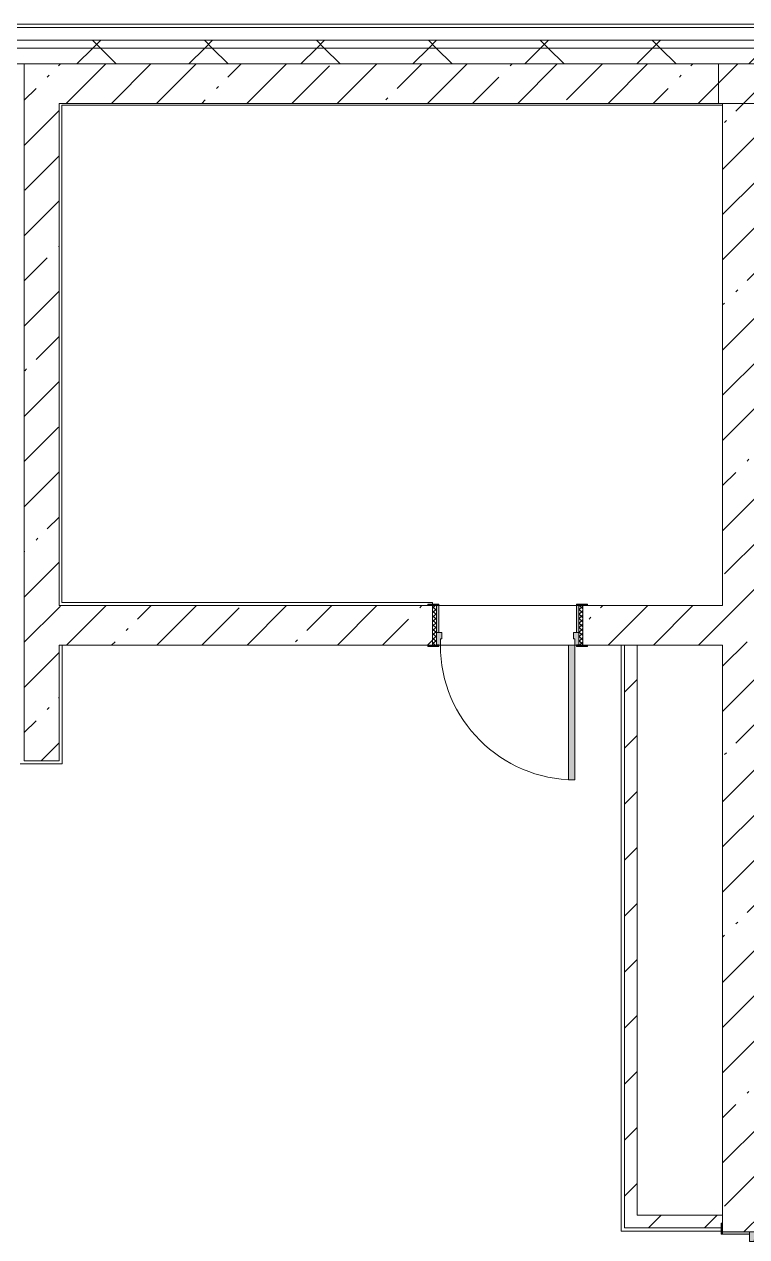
# Model space of a CAD drawing. Header units: millimetres. Extents: x -5524 to 188508, y -8553 to 29000.
# Drawn here: x 146248 to 150811, y 19695 to 27350 of the extents above; entities that cross this region are included whole.
import ezdxf

# ---------------------------------------------------------------- set-up
doc = ezdxf.new("R2010")
doc.units = ezdxf.units.MM
for name, color, linetype, lineweight, true_color in [('A-DOOR-4', 7, 'Continuous', 5, 0xaaaaaa), ('A-DOOR-5', 7, 'Continuous', 5, 0xe2e2e2), ('A-DOOR-FRAM-4', 7, 'Continuous', 5, 0xe2e2e2), ('A-DOOR-FRAM-5', 7, 'Continuous', 5, 0xaaaaaa), ('A-FLOR-2', 7, 'Continuous', 5, 0xaaaaaa)]:
    doc.layers.add(name, color=color, linetype=linetype, lineweight=lineweight, true_color=true_color)
for name, color, linetype, lineweight in [('A-WALL', 7, 'Continuous', 9), ('A-WALL-2', 7, 'Continuous', 5), ('I-WALL-2', 7, 'Continuous', 5)]:
    doc.layers.add(name, color=color, linetype=linetype, lineweight=lineweight)
pattern_1 = [(45, (61498, 0), (-353.5534, 353.5534), []), (135, (61498, 0), (-353.5534, -353.5534), [])]
pattern_2 = [(45, (61498, 0), (-285.1231, 285.1231), []), (45, (61783.12, 0), (-285.1231, 285.1231), [504.031, -100.806, 16.764, -84.042])]
pattern_3 = [(45, (61498, 0), (-176.7767, 176.7767), [])]

# ---------------------------------------------------------------- blocks, each defined once
blk = doc.blocks.new('110_Дверь_СКБ_2Ст - Д-1_л_Лестничная клетка EIS60 2-32359692-3_6_1_птичка')
at = {"layer": 'A-DOOR-5'}
for points in [[(662.5, 125), (662.5, 1025), (612.5, 1025), (612.5, 125)], [(-587.5, 525), (-637.5, 525), (-637.5, 125), (-587.5, 125)], [(712.5, -125), (712.5, 45), (697.5, 45), (697.5, -125)]]:
    blk.add_hatch(color=256, dxfattribs=at).paths.add_polyline_path(points)
h = blk.add_hatch(color=256, dxfattribs=at)
h.paths.add_polyline_path([(712.5, 125), (662.5, 125), (662.5, 75), (652.5, 75), (652.5, 45), (712.5, 45)])
h.paths.add_polyline_path([(-627.5, 45), (-627.5, 75), (-637.5, 75), (-637.5, 125), (-687.5, 125), (-687.5, 45)])
at = {"layer": 'A-DOOR-FRAM-4'}
for points in [[(-672.5, 125), (-672.5, 133), (-742.5, 133), (-742.5, 125)], [(767.5, 125), (767.5, 133), (697.5, 133), (697.5, 125)], [(-672.5, -125), (-672.5, 45), (-687.5, 45), (-687.5, -125)], [(-672.5, -133), (-672.5, -125), (-742.5, -125), (-742.5, -133)], [(767.5, -133), (767.5, -125), (697.5, -125), (697.5, -133)]]:
    blk.add_hatch(color=256, dxfattribs=at).paths.add_polyline_path(points)
at = {"layer": 'A-DOOR-4'}
for p, q in [((662.5, 1025), (612.5, 1025)), ((612.5, 1025), (612.5, 125)), ((662.5, 125), (662.5, 1025)), ((-637.5, 525), (-637.5, 125)), ((-587.5, 525), (-637.5, 525)), ((-587.5, 125), (-587.5, 525)), ((-637.5, 125), (-587.5, 125)), ((612.5, 125), (662.5, 125))]:
    blk.add_line(p, q, dxfattribs=at)
for centre, radius, start, end in [((662.5, 125), 900, 90, 180), ((-637.5, 125), 400, 360, 90)]:
    blk.add_arc(centre, radius, start, end, dxfattribs=at)
at = {"layer": 'A-DOOR-FRAM-5'}
for p, q in [((-672.5, 133), (-742.5, 133)), ((-742.5, 133), (-742.5, 125)), ((-742.5, 125), (-672.5, 125)), ((-637.5, 125), (-687.5, 125)), ((-687.5, 125), (-687.5, 45)), ((-672.5, 125), (-672.5, 133)), ((-637.5, 75), (-637.5, 125)), ((662.5, 125), (662.5, 75)), ((712.5, 125), (662.5, 125)), ((767.5, 133), (697.5, 133)), ((697.5, 133), (697.5, 125)), ((697.5, 125), (767.5, 125)), ((712.5, 45), (712.5, 125)), ((767.5, 125), (767.5, 133)), ((-687.5, 45), (-627.5, 45)), ((-672.5, 45), (-687.5, 45)), ((-687.5, 45), (-687.5, -125)), ((-672.5, -125), (-672.5, 45)), ((-627.5, 75), (-637.5, 75)), ((-627.5, 45), (-627.5, 75)), ((662.5, 75), (652.5, 75)), ((652.5, 75), (652.5, 45)), ((652.5, 45), (712.5, 45)), ((712.5, 45), (697.5, 45)), ((697.5, 45), (697.5, -125)), ((712.5, -125), (712.5, 45)), ((-672.5, -125), (-742.5, -125)), ((-742.5, -125), (-742.5, -133)), ((-742.5, -133), (-672.5, -133)), ((-687.5, -125), (-672.5, -125)), ((-672.5, -133), (-672.5, -125)), ((697.5, -125), (712.5, -125)), ((767.5, -125), (697.5, -125)), ((697.5, -125), (697.5, -133)), ((697.5, -133), (767.5, -133)), ((767.5, -133), (767.5, -125))]:
    blk.add_line(p, q, dxfattribs=at)
blk = doc.blocks.new('110_Дверь_СКБ_1Ст_Внутренняя1 - Д-8а 950x2100h _книгохранилище_ огнестойкая дверь_-32656878-3_6_1_птичка')
at = {"layer": 'A-DOOR-4'}
h = blk.add_hatch(dxfattribs=at)
h.set_pattern_fill('FP_150', color=256, style=0, pattern_type=2)
h.set_pattern_definition([(225, (1826.41, -189.685), (-14.14214, 14.14214), []), (135, (1826.41, -189.685), (14.14214, 14.14214), [])])
h.paths.add_polyline_path([(487.5, -125), (487.5, 125), (462.5, 125), (462.5, -125)])
at = {"layer": 'A-DOOR-5'}
h = blk.add_hatch(color=256, dxfattribs=at)
h.paths.add_polyline_path([(462.5, -125), (462.5, -45), (427.5, -45), (427.5, -85), (437.5, -85), (437.5, -125)])
h.paths.add_polyline_path([(-437.5, -125), (-412.5, -125), (-412.5, -85), (-402.5, -85), (-402.5, -45), (-437.5, -45)])
at = {"layer": 'A-DOOR-FRAM-4'}
for points in [[(-422.5, 125), (-422.5, 133), (-492.5, 133), (-492.5, 125)], [(-422.5, -45), (-422.5, 125), (-437.5, 125), (-437.5, -45)], [(517.5, 125), (517.5, 133), (447.5, 133), (447.5, 125)], [(462.5, -45), (462.5, 125), (447.5, 125), (447.5, -45)], [(-422.5, -133), (-422.5, -125), (-492.5, -125), (-492.5, -133)], [(437.5, -975), (437.5, -125), (397.5, -125), (397.5, -975)], [(517.5, -133), (517.5, -125), (447.5, -125), (447.5, -133)]]:
    blk.add_hatch(color=256, dxfattribs=at).paths.add_polyline_path(points)
at = {"layer": 'A-DOOR-FRAM-5'}
h = blk.add_hatch(dxfattribs=at)
h.set_pattern_fill('FP_151', color=256, style=0, pattern_type=2)
h.set_pattern_definition([(315, (-296.384, -189.685), (-14.1421, -14.1421), []), (225, (-296.384, -189.685), (-14.1421, 14.1421), [])])
h.paths.add_polyline_path([(-437.5, -125), (-437.5, 125), (-462.5, 125), (-462.5, -125)])
at = {"layer": 'A-DOOR-4'}
for p, q in [((397.5, -125), (437.5, -125)), ((397.5, -975), (397.5, -125)), ((437.5, -125), (437.5, -975)), ((437.5, -975), (397.5, -975))]:
    blk.add_line(p, q, dxfattribs=at)
blk.add_arc((437.5, -125), 850, 180, 270, dxfattribs=at)
at = {"layer": 'A-DOOR-FRAM-5'}
for p, q in [((-492.5, 133), (-422.5, 133)), ((-492.5, 125), (-492.5, 133)), ((-422.5, 125), (-492.5, 125)), ((-462.5, 125), (-437.5, 125)), ((-462.5, -125), (-462.5, 125)), ((-437.5, 125), (-437.5, -125)), ((-437.5, 125), (-422.5, 125)), ((-437.5, -45), (-437.5, 125)), ((-422.5, 133), (-422.5, 125)), ((-422.5, 125), (-422.5, -45)), ((447.5, 125), (447.5, 133)), ((447.5, 133), (517.5, 133)), ((447.5, -45), (447.5, 125)), ((447.5, 125), (462.5, 125)), ((517.5, 125), (447.5, 125)), ((462.5, -125), (462.5, 125)), ((462.5, 125), (487.5, 125)), ((462.5, 125), (462.5, -45)), ((487.5, 125), (487.5, -125)), ((517.5, 133), (517.5, 125)), ((-437.5, -45), (-402.5, -45)), ((-437.5, -125), (-437.5, -45)), ((-422.5, -45), (-437.5, -45)), ((-402.5, -45), (-402.5, -85)), ((427.5, -45), (462.5, -45)), ((427.5, -85), (427.5, -45)), ((462.5, -45), (447.5, -45)), ((462.5, -45), (462.5, -125)), ((-492.5, -125), (-422.5, -125)), ((-492.5, -133), (-492.5, -125)), ((-422.5, -133), (-492.5, -133)), ((-437.5, -125), (-462.5, -125)), ((-437.5, -124), (-422.5, -124)), ((-437.5, -125), (-437.5, -124)), ((-412.5, -125), (-437.5, -125)), ((-422.5, -125), (-437.5, -125)), ((-422.5, -124), (-422.5, -125)), ((-422.5, -125), (-422.5, -133)), ((-412.5, -85), (-412.5, -125)), ((-402.5, -85), (-412.5, -85)), ((437.5, -85), (427.5, -85)), ((437.5, -125), (437.5, -85)), ((462.5, -125), (437.5, -125)), ((447.5, -125), (447.5, -124)), ((447.5, -124), (462.5, -124)), ((462.5, -125), (447.5, -125)), ((447.5, -133), (447.5, -125)), ((447.5, -125), (517.5, -125)), ((517.5, -133), (447.5, -133)), ((462.5, -124), (462.5, -125)), ((487.5, -125), (462.5, -125)), ((517.5, -125), (517.5, -133))]:
    blk.add_line(p, q, dxfattribs=at)

msp = doc.modelspace()

# ---------------------------------------------------------------- hatches: boundary and pattern name
at = {"layer": 'A-WALL-2'}
h = msp.add_hatch(dxfattribs=at)
h.set_pattern_fill('FP_68', color=256, style=0, pattern_type=2)
h.set_pattern_definition(pattern_1)
h.paths.add_polyline_path([(154658, 27200), (154708, 27200), (154708, 27250), (141848, 27250), (141848, 27200), (153787.6, 27200)])
h.paths.add_polyline_path([(138748, 27200), (138748, 27250), (137848, 27250), (137848, 27200), (137940.5, 27200)])
h.paths.add_polyline_path([(135748, 27200), (135748, 27250), (134408, 27250), (134408, 27200), (135144, 27200)])
h.paths.add_polyline_path([(131415.2, 27200), (132308, 27200), (132308, 27250), (131108, 27250), (131108, 27200)])
h.paths.add_polyline_path([(127686.5, 27200), (128608, 27200), (128608, 27250), (124358, 27250), (124358, 27200), (125822.1, 27200)])
h.paths.add_polyline_path([(121358, 27200), (123458, 27200), (123458, 27250), (121358, 27250)])
h.paths.add_polyline_path([(120229, 27200), (120458, 27200), (120458, 27250), (119358, 27250), (119358, 27200)])
h.paths.add_polyline_path([(115568.1, 27200), (116258, 27200), (116258, 27250), (114758, 27250), (114758, 27200)])
h.paths.add_polyline_path([(111839.4, 27200), (112258, 27200), (112258, 27250), (111158.3, 27250), (111158.3, 27200)])
h.paths.add_polyline_path([(109975, 27200), (110258.3, 27200), (110258.3, 27250), (109158, 27250), (109158, 27200)])
h.paths.add_polyline_path([(103558, 27200), (106058, 27200), (106058, 27250), (103558, 27250)])
h = msp.add_hatch(dxfattribs=at)
h.set_pattern_fill('FP_68', color=256, style=0, pattern_type=2)
h.set_pattern_definition(pattern_1)
h.paths.add_polyline_path([(154558, 27100), (154658, 27100), (154658, 27200), (141848, 27200), (141848, 27100), (153787.6, 27100)])
h.paths.add_polyline_path([(135748, 27100), (135748, 27200), (134408, 27200), (134408, 27100), (135144, 27100)])
h.paths.add_polyline_path([(137848, 27100), (138748, 27100), (138748, 27200), (137848, 27200)])
h.paths.add_polyline_path([(131415.2, 27100), (132308, 27100), (132308, 27200), (131108, 27200), (131108, 27100)])
h.paths.add_polyline_path([(128608, 27100), (128608, 27200), (124358, 27200), (124358, 27100), (127686.5, 27100)])
h.paths.add_polyline_path([(123025.6, 27100), (123458, 27100), (123458, 27200), (121358, 27200), (121358, 27100), (122093.4, 27100)])
h.paths.add_polyline_path([(120458, 27100), (120458, 27200), (119358, 27200), (119358, 27100), (120229, 27100)])
h.paths.add_polyline_path([(111158.3, 27100), (112258, 27100), (112258, 27200), (111158.3, 27200)])
h.paths.add_polyline_path([(115568.1, 27100), (116258, 27100), (116258, 27200), (114758, 27200), (114758, 27100)])
h.paths.add_polyline_path([(106058, 27100), (106058, 27200), (103658, 27200), (103658, 27100), (105314.1, 27100)])
h.paths.add_polyline_path([(109158, 27100), (110258.3, 27100), (110258.3, 27200), (109158, 27200)])
at = {"layer": 'I-WALL-2'}
h = msp.add_hatch(dxfattribs=at)
h.set_pattern_fill('FP_64', color=256, style=0, pattern_type=2)
h.set_pattern_definition(pattern_2)
h.paths.add_polyline_path([(150658, 26850), (150658, 27100), (146248, 27100), (146248, 26850), (148194.5, 26850)])
h = msp.add_hatch(dxfattribs=at)
h.set_pattern_fill('FP_64', color=256, style=0, pattern_type=2)
h.set_pattern_definition(pattern_2)
h.paths.add_polyline_path([(154308, 26850), (154308, 27100), (150633, 27100), (150633, 26850), (153787.6, 26850)])
h = msp.add_hatch(dxfattribs=at)
h.set_pattern_fill('FP_64', color=256, style=0, pattern_type=2)
h.set_pattern_definition(pattern_2)
h.paths.add_polyline_path([(150658, 17270), (150908, 17270), (150908, 18325), (150658, 18325), (150658, 18163.6)])
h.paths.add_polyline_path([(150658, 19725), (150908, 19725), (150908, 27100), (150658, 27100), (150658, 19750)])
h = msp.add_hatch(dxfattribs=at)
h.set_pattern_fill('FP_64', color=256, style=0, pattern_type=2)
h.set_pattern_definition(pattern_2)
h.paths.add_polyline_path([(146248, 22700), (146468, 22700), (146468, 26850), (146248, 26850), (146248, 22791.3)])
h = msp.add_hatch(dxfattribs=at)
h.set_pattern_fill('FP_64', color=256, style=0, pattern_type=2)
h.set_pattern_definition(pattern_2)
h.paths.add_polyline_path([(150058.9, 23430), (150658, 23430), (150658, 23680), (149776, 23680), (149776, 23430), (150038, 23430)])
h.paths.add_polyline_path([(148194.5, 23430), (148826, 23430), (148826, 23680), (146468, 23680), (146468, 23430)])
h = msp.add_hatch(dxfattribs=at)
h.set_pattern_fill('FP_69', color=256, style=0, pattern_type=2)
h.set_pattern_definition(pattern_3)
h.paths.add_polyline_path([(150118, 19750), (150118, 23430), (150038, 23430), (150038, 19750), (150058.9, 19750)])
h = msp.add_hatch(dxfattribs=at)
h.set_pattern_fill('FP_69', color=256, style=0, pattern_type=2)
h.set_pattern_definition(pattern_3)
h.paths.add_polyline_path([(150118, 19750), (150650, 19750), (150650, 19780), (150658, 19780), (150658, 19830), (150118, 19830)])

# ---------------------------------------------------------------- linework, layer by layer
at = {"layer": 'A-FLOR-2'}
for p, q in [((150658, 26840), (146486, 26840)), ((146486, 26840), (146486, 23700)), ((146486, 23700), (148826, 23700)), ((148826, 23700), (148826, 23688)), ((146488, 23430), (146488, 22680)), ((150018, 19730), (150018, 23430)), ((146488, 22680), (146222.6, 22680)), ((150650, 19730), (150018, 19730))]:
    msp.add_line(p, q, dxfattribs=at)
at = {"layer": 'A-WALL'}
for p, q in [((154788, 27330), (141848, 27330)), ((154708, 27250), (141848, 27250)), ((154658, 27200), (141848, 27200)), ((150118, 23430), (150038, 23430)), ((150658, 19780), (150658, 19830))]:
    msp.add_line(p, q, dxfattribs=at)
at = {"layer": 'A-WALL-2'}
for p, q in [((154808, 27350), (131108, 27350)), ((154308, 27100), (104258, 27100))]:
    msp.add_line(p, q, dxfattribs=at)
at = {"layer": 'I-WALL-2'}
for p, q in [((146248, 27100), (146248, 22700)), ((150658, 27100), (146248, 27100)), ((154308, 27100), (150633, 27100)), ((150633, 27100), (150633, 26850)), ((146468, 23680), (146468, 26850)), ((146468, 26850), (150658, 26850)), ((150633, 26850), (154308, 26850)), ((150658, 26850), (150658, 23680)), ((148796, 23680), (146468, 23680)), ((148866, 23680), (149736, 23680)), ((150658, 23680), (149806, 23680)), ((146468, 22700), (146468, 23430)), ((146468, 23430), (148796, 23430)), ((149686, 23430), (148876, 23430)), ((149806, 23430), (150038, 23430)), ((150038, 23430), (150038, 19750)), ((150118, 19830), (150118, 23430)), ((150118, 23430), (150658, 23430)), ((150658, 23430), (150658, 19830)), ((146248, 22700), (146468, 22700)), ((150658, 19830), (150118, 19830)), ((150038, 19750), (150650, 19750))]:
    msp.add_line(p, q, dxfattribs=at)

# ---------------------------------------------------------------- block references
at = {"layer": 'A-DOOR-4'}
msp.add_blockref('110_Дверь_СКБ_1Ст_Внутренняя1 - Д-8а 950x2100h _книгохранилище_ огнестойкая дверь_-32656878-3_6_1_птичка', (149288.5, 23555), dxfattribs=at)
at = {"layer": 'A-DOOR-4', "rotation": 269.9999999999998}
msp.add_blockref('110_Дверь_СКБ_2Ст - Д-1_л_Лестничная клетка EIS60 2-32359692-3_6_1_птичка', (150783, 19037.5), dxfattribs=at)

doc.saveas('drawing.dxf')
